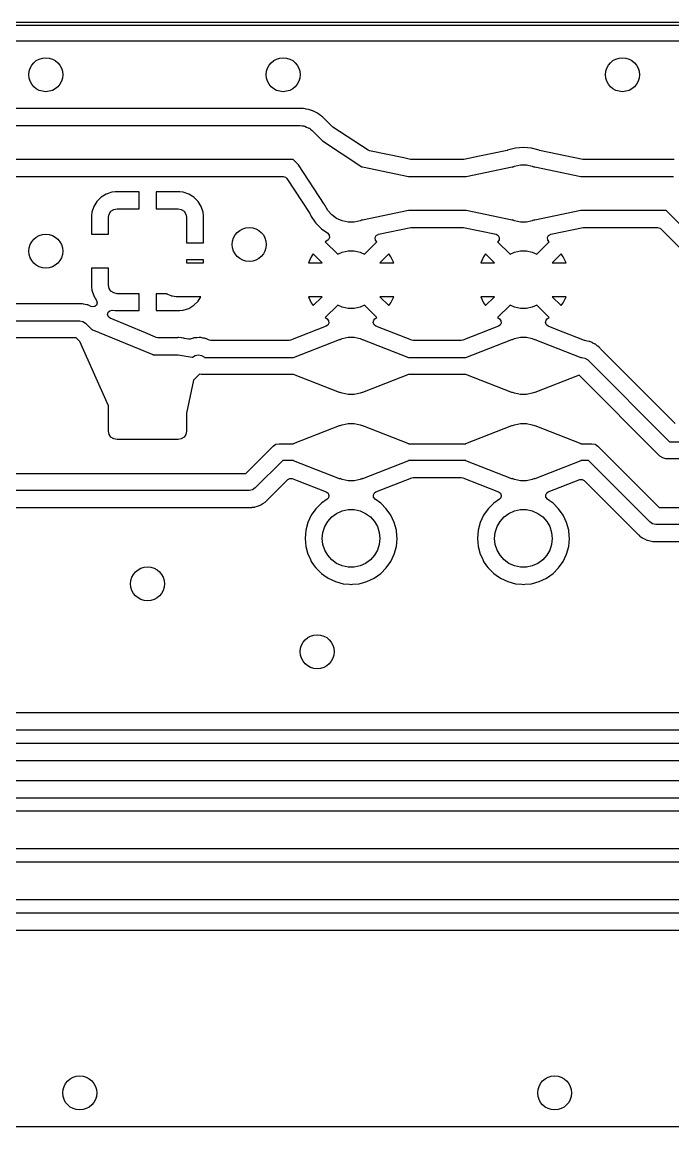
# Model space of a CAD drawing. Extents: x 0.1 to 11.5, y -4.3 to -1.1.
# Drawn here: x 6.665 to 7.421, y -2.382 to -1.1 of the extents above; entities that cross this region are included whole.
import ezdxf

# ---------------------------------------------------------------- set-up
doc = ezdxf.new("R2010")
doc.units = 0
doc.header["$MEASUREMENT"] = 0
doc.layers.add('BLACK', color=7, linetype='CONTINUOUS')

msp = doc.modelspace()

# ---------------------------------------------------------------- linework, layer by layer
at = {"layer": 'BLACK', "linetype": 'CONTINUOUS'}
for p, q in [((0.0787, -1.1004), (11.5354, -1.1004)), ((11.5335, -1.1043), (0.0807, -1.1043)), ((5.8349, -1.122), (7.5509, -1.122)), ((6.9855, -1.2008), (6.3619, -1.2008)), ((6.9858, -1.2007), (6.9855, -1.2008)), ((6.9864, -1.2007), (6.9858, -1.2007)), ((6.9872, -1.2006), (6.9864, -1.2007)), ((6.9894, -1.2007), (6.9872, -1.2006)), ((6.9896, -1.2008), (6.9894, -1.2007)), ((6.9898, -1.2008), (6.9896, -1.2008)), ((6.9922, -1.2008), (6.9898, -1.2008)), ((6.9935, -1.201), (6.9922, -1.2008)), ((6.9922, -1.2008), (6.9922, -1.2008)), ((6.9938, -1.2011), (6.9935, -1.201)), ((6.9952, -1.2012), (6.9938, -1.2011)), ((6.9975, -1.2018), (6.9952, -1.2012)), ((6.9952, -1.2012), (6.9952, -1.2012)), ((6.9977, -1.2019), (6.9975, -1.2018)), ((7, -1.2024), (6.9977, -1.2019)), ((7.0013, -1.2029), (7, -1.2024)), ((7, -1.2024), (7, -1.2024)), ((7.0016, -1.203), (7.0013, -1.2029)), ((7.0026, -1.2033), (7.0016, -1.203)), ((7.0029, -1.2034), (7.0026, -1.2033)), ((7.005, -1.2045), (7.0029, -1.2034)), ((7.0029, -1.2034), (7.0029, -1.2034)), ((7.0029, -1.2034), (7.0029, -1.2034)), ((7.0052, -1.2046), (7.005, -1.2045)), ((7.0074, -1.2055), (7.0052, -1.2046)), ((7.0085, -1.2063), (7.0074, -1.2055)), ((7.0074, -1.2055), (7.0074, -1.2055)), ((7.0074, -1.2055), (7.0074, -1.2055)), ((7.0074, -1.2055), (7.0074, -1.2055)), ((7.0088, -1.2065), (7.0085, -1.2063)), ((7.01, -1.2071), (7.0088, -1.2065)), ((7.0118, -1.2086), (7.01, -1.2071)), ((7.01, -1.2071), (7.01, -1.2071)), ((7.012, -1.2087), (7.0118, -1.2086)), ((7.0129, -1.2094), (7.012, -1.2087)), ((7.014, -1.2101), (7.0129, -1.2094)), ((7.0164, -1.2127), (7.014, -1.2101)), ((7.014, -1.2101), (7.014, -1.2101)), ((7.014, -1.2101), (7.014, -1.2101)), ((7.0253, -1.2216), (7.0164, -1.2127)), ((6.3614, -1.2205), (6.9882, -1.2205)), ((6.9882, -1.2205), (6.9903, -1.2208)), ((6.9903, -1.2208), (6.9924, -1.2209)), ((6.9924, -1.2209), (6.993, -1.2212)), ((6.993, -1.2212), (6.9937, -1.2213)), ((6.9937, -1.2213), (6.9957, -1.2221)), ((6.9957, -1.2221), (6.9976, -1.2229)), ((6.9976, -1.2229), (6.9982, -1.2233)), ((6.9982, -1.2233), (6.9988, -1.2236)), ((6.9988, -1.2236), (7.0004, -1.225)), ((7.0004, -1.225), (7.0021, -1.2262)), ((7.0021, -1.2262), (7.014, -1.2381)), ((7.0261, -1.2222), (7.0253, -1.2216)), ((7.067, -1.2491), (7.0261, -1.2222)), ((7.014, -1.2381), (7.0142, -1.2382)), ((7.0142, -1.2382), (7.0597, -1.2681)), ((7.0687, -1.2498), (7.067, -1.2491)), ((7.1084, -1.258), (7.0687, -1.2498)), ((7.2284, -1.2492), (7.1963, -1.2559)), ((7.2288, -1.2491), (7.2284, -1.2492)), ((7.238, -1.2467), (7.2288, -1.2491)), ((7.2288, -1.2491), (7.2288, -1.2491)), ((7.2472, -1.2458), (7.238, -1.2467)), ((7.238, -1.2467), (7.238, -1.2467)), ((7.2565, -1.2467), (7.2472, -1.2458)), ((7.2472, -1.2458), (7.2472, -1.2458)), ((7.2657, -1.2491), (7.2565, -1.2467)), ((7.2565, -1.2467), (7.2565, -1.2467)), ((7.2661, -1.2492), (7.2657, -1.2491)), ((7.2657, -1.2491), (7.2657, -1.2491)), ((7.3164, -1.2597), (7.2661, -1.2492)), ((6.98, -1.2598), (6.3696, -1.2598)), ((6.9862, -1.266), (6.98, -1.2598)), ((6.9862, -1.2661), (6.9862, -1.266)), ((7.0161, -1.3117), (6.9862, -1.2661)), ((7.0597, -1.2681), (7.0599, -1.2684)), ((7.0599, -1.2684), (7.0599, -1.2684)), ((7.0599, -1.2684), (7.0601, -1.2685)), ((7.0601, -1.2685), (7.0602, -1.2684)), ((7.0602, -1.2684), (7.0604, -1.2684)), ((7.0604, -1.2684), (7.1138, -1.2795)), ((7.1164, -1.2597), (7.1084, -1.258)), ((7.1167, -1.2597), (7.1164, -1.2597)), ((7.1177, -1.2598), (7.1167, -1.2597)), ((7.1768, -1.2598), (7.1177, -1.2598)), ((7.1778, -1.2597), (7.1768, -1.2598)), ((7.178, -1.2597), (7.1778, -1.2597)), ((7.1963, -1.2559), (7.178, -1.2597)), ((7.1807, -1.2795), (7.2341, -1.2684)), ((7.2341, -1.2684), (7.2344, -1.2684)), ((7.2344, -1.2685), (7.2369, -1.2674)), ((7.2344, -1.2684), (7.2344, -1.2685)), ((7.2369, -1.2674), (7.2437, -1.2659)), ((7.2437, -1.2659), (7.2507, -1.2659)), ((7.2507, -1.2659), (7.2576, -1.2674)), ((7.2576, -1.2674), (7.2601, -1.2685)), ((7.2601, -1.2685), (7.2602, -1.2684)), ((7.2602, -1.2684), (7.2604, -1.2684)), ((7.2604, -1.2684), (7.3138, -1.2795)), ((7.3167, -1.2597), (7.3164, -1.2597)), ((7.3177, -1.2598), (7.3167, -1.2597)), ((7.4186, -1.2598), (7.3177, -1.2598)), ((7.4189, -1.2598), (7.4186, -1.2598)), ((7.4195, -1.2597), (7.4189, -1.2598)), ((7.4203, -1.2596), (7.4195, -1.2597)), ((7.4224, -1.2598), (7.4203, -1.2596)), ((6.381, -1.2795), (6.9686, -1.2795)), ((6.9686, -1.2795), (6.9712, -1.2803)), ((6.9712, -1.2803), (6.9727, -1.2818)), ((7.1138, -1.2795), (7.1139, -1.2795)), ((7.1139, -1.2795), (7.1805, -1.2795)), ((7.1805, -1.2795), (7.1807, -1.2795)), ((7.3138, -1.2795), (7.3139, -1.2795)), ((7.3139, -1.2795), (7.4213, -1.2795)), ((6.9727, -1.2818), (6.9993, -1.3224)), ((6.7572, -1.3035), (6.7523, -1.3083)), ((6.763, -1.2998), (6.7572, -1.3035)), ((6.7696, -1.2977), (6.763, -1.2998)), ((6.763, -1.2998), (6.763, -1.2998)), ((6.7736, -1.2972), (6.7696, -1.2977)), ((6.8012, -1.2972), (6.7736, -1.2972)), ((6.7736, -1.2972), (6.7736, -1.2972)), ((6.8012, -1.3169), (6.8012, -1.2972)), ((6.8484, -1.2972), (6.8209, -1.2972)), ((6.8209, -1.2972), (6.8209, -1.3169)), ((6.8525, -1.2977), (6.8484, -1.2972)), ((6.859, -1.2998), (6.8525, -1.2977)), ((6.8525, -1.2977), (6.8525, -1.2977)), ((6.8649, -1.3035), (6.859, -1.2998)), ((6.859, -1.2998), (6.859, -1.2998)), ((6.8698, -1.3083), (6.8649, -1.3035)), ((6.7486, -1.3142), (6.7465, -1.3208)), ((6.7523, -1.3083), (6.7486, -1.3142)), ((6.7486, -1.3142), (6.7486, -1.3142)), ((6.7665, -1.323), (6.7686, -1.3198)), ((6.7686, -1.3198), (6.7718, -1.3177)), ((6.7718, -1.3177), (6.7756, -1.3169)), ((6.7756, -1.3169), (6.8012, -1.3169)), ((6.8209, -1.3169), (6.8465, -1.3169)), ((6.8465, -1.3169), (6.8502, -1.3177)), ((6.8502, -1.3177), (6.8534, -1.3198)), ((6.8534, -1.3198), (6.8556, -1.323)), ((6.8734, -1.3142), (6.8698, -1.3083)), ((6.8756, -1.3208), (6.8734, -1.3142)), ((6.8734, -1.3142), (6.8734, -1.3142)), ((7.0163, -1.3119), (7.0161, -1.3117)), ((7.0164, -1.3119), (7.0163, -1.3119)), ((7.0167, -1.3128), (7.0164, -1.3119)), ((7.0202, -1.3189), (7.0167, -1.3128)), ((7.0249, -1.3241), (7.0202, -1.3189)), ((7.1138, -1.319), (7.0604, -1.3301)), ((7.1139, -1.3189), (7.1138, -1.319)), ((7.1806, -1.3189), (7.1139, -1.3189)), ((7.1807, -1.319), (7.1806, -1.3189)), ((7.2341, -1.3301), (7.1807, -1.319)), ((7.3138, -1.319), (7.2604, -1.3301)), ((7.3139, -1.3189), (7.3138, -1.319)), ((7.4131, -1.3189), (7.3139, -1.3189)), ((7.5451, -1.4509), (7.4131, -1.3189)), ((6.7465, -1.3208), (6.7461, -1.3248)), ((6.7461, -1.3248), (6.7461, -1.3465)), ((6.7465, -1.3208), (6.7465, -1.3208)), ((6.7657, -1.3268), (6.7665, -1.323)), ((6.7657, -1.3465), (6.7657, -1.3268)), ((6.8556, -1.323), (6.8563, -1.3268)), ((6.8563, -1.3268), (6.8563, -1.3563)), ((6.876, -1.3248), (6.8756, -1.3208)), ((6.876, -1.3563), (6.876, -1.3248)), ((6.876, -1.3248), (6.876, -1.3248)), ((6.9993, -1.3224), (6.9997, -1.323)), ((6.9997, -1.323), (7.001, -1.3259)), ((7.001, -1.3259), (7.001, -1.3259)), ((7.001, -1.3259), (7.0053, -1.332)), ((7.0053, -1.332), (7.0064, -1.3335)), ((7.0305, -1.3282), (7.0249, -1.3241)), ((7.0369, -1.331), (7.0305, -1.3282)), ((7.0437, -1.3325), (7.0369, -1.331)), ((7.0507, -1.3325), (7.0437, -1.3325)), ((7.0576, -1.331), (7.0507, -1.3325)), ((7.06, -1.3299), (7.0576, -1.331)), ((7.0601, -1.33), (7.06, -1.3299)), ((7.0604, -1.3301), (7.0601, -1.33)), ((7.2343, -1.33), (7.2341, -1.3301)), ((7.2344, -1.3299), (7.2343, -1.33)), ((7.2369, -1.331), (7.2344, -1.3299)), ((7.2437, -1.3325), (7.2369, -1.331)), ((7.2507, -1.3325), (7.2437, -1.3325)), ((7.2576, -1.331), (7.2507, -1.3325)), ((7.26, -1.3299), (7.2576, -1.331)), ((7.2601, -1.33), (7.26, -1.3299)), ((7.2604, -1.3301), (7.2601, -1.33)), ((7.0064, -1.3335), (7.0129, -1.3401)), ((7.0129, -1.3401), (7.0203, -1.3452)), ((7.0203, -1.3452), (7.022, -1.3474)), ((7.079, -1.3465), (7.1167, -1.3387)), ((7.1167, -1.3387), (7.1177, -1.3386)), ((7.1177, -1.3386), (7.1768, -1.3386)), ((7.1768, -1.3386), (7.1778, -1.3387)), ((7.1778, -1.3387), (7.2155, -1.3465)), ((7.279, -1.3465), (7.3167, -1.3387)), ((7.3167, -1.3387), (7.3177, -1.3386)), ((7.3177, -1.3386), (7.4029, -1.3386)), ((7.4029, -1.3386), (7.4056, -1.3394)), ((7.4056, -1.3394), (7.4064, -1.34)), ((7.4064, -1.34), (7.5308, -1.4645)), ((6.7461, -1.3465), (6.7657, -1.3465)), ((6.8563, -1.3563), (6.876, -1.3563)), ((7.0203, -1.3532), (7.0173, -1.3553)), ((7.0173, -1.3553), (7.0173, -1.3553)), ((7.0173, -1.3553), (7.0317, -1.3697)), ((7.021, -1.3526), (7.0203, -1.3532)), ((7.0223, -1.3501), (7.021, -1.3526)), ((7.022, -1.3474), (7.0223, -1.3501)), ((7.0628, -1.3697), (7.0772, -1.3553)), ((7.0752, -1.3504), (7.0764, -1.348)), ((7.0755, -1.3532), (7.0752, -1.3504)), ((7.0772, -1.3553), (7.0755, -1.3532)), ((7.0764, -1.348), (7.0788, -1.3466)), ((7.0772, -1.3553), (7.0772, -1.3553)), ((7.0772, -1.3553), (7.0772, -1.3553)), ((7.0788, -1.3466), (7.079, -1.3465)), ((7.2155, -1.3465), (7.2179, -1.3478)), ((7.2175, -1.3552), (7.2173, -1.3553)), ((7.2173, -1.3553), (7.2173, -1.3553)), ((7.2173, -1.3553), (7.2317, -1.3697)), ((7.2191, -1.353), (7.2175, -1.3552)), ((7.2179, -1.3478), (7.2193, -1.3502)), ((7.2193, -1.3502), (7.2191, -1.353)), ((7.2628, -1.3697), (7.2772, -1.3553)), ((7.2752, -1.3504), (7.2764, -1.348)), ((7.2755, -1.3532), (7.2752, -1.3504)), ((7.2772, -1.3553), (7.2755, -1.3532)), ((7.2764, -1.348), (7.2788, -1.3466)), ((7.2772, -1.3553), (7.2772, -1.3553)), ((7.2772, -1.3553), (7.2772, -1.3553)), ((7.2788, -1.3466), (7.279, -1.3465)), ((7.0033, -1.3692), (7.001, -1.3725)), ((7.0136, -1.3795), (7.0033, -1.3692)), ((7.0317, -1.3697), (7.0369, -1.3674)), ((7.0369, -1.3674), (7.0437, -1.3659)), ((7.0437, -1.3659), (7.0507, -1.3659)), ((7.0507, -1.3659), (7.0576, -1.3674)), ((7.0576, -1.3674), (7.0628, -1.3697)), ((7.0911, -1.3692), (7.0808, -1.3795)), ((7.0934, -1.3725), (7.0911, -1.3692)), ((7.0911, -1.3692), (7.0911, -1.3692)), ((7.2033, -1.3692), (7.201, -1.3725)), ((7.2136, -1.3795), (7.2033, -1.3692)), ((7.2317, -1.3697), (7.2369, -1.3674)), ((7.2369, -1.3674), (7.2437, -1.3659)), ((7.2437, -1.3659), (7.2507, -1.3659)), ((7.2507, -1.3659), (7.2576, -1.3674)), ((7.2576, -1.3674), (7.2628, -1.3697)), ((7.2911, -1.3692), (7.2808, -1.3795)), ((7.2934, -1.3725), (7.2911, -1.3692)), ((7.2911, -1.3692), (7.2911, -1.3692)), ((6.876, -1.376), (6.8563, -1.376)), ((6.8563, -1.376), (6.8563, -1.3795)), ((6.8563, -1.3795), (6.876, -1.3795)), ((6.876, -1.3795), (6.876, -1.376)), ((7.001, -1.3725), (6.9978, -1.3795)), ((6.9978, -1.3795), (7.0136, -1.3795)), ((7.0808, -1.3795), (7.0967, -1.3795)), ((7.0967, -1.3795), (7.0934, -1.3725)), ((7.0934, -1.3725), (7.0934, -1.3725)), ((7.201, -1.3725), (7.1978, -1.3795)), ((7.1978, -1.3795), (7.2136, -1.3795)), ((7.2808, -1.3795), (7.2967, -1.3795)), ((7.2967, -1.3795), (7.2934, -1.3725)), ((7.2934, -1.3725), (7.2934, -1.3725)), ((6.7657, -1.3858), (6.7461, -1.3858)), ((6.7461, -1.3858), (6.7461, -1.4075)), ((6.7657, -1.4055), (6.7657, -1.3858)), ((6.7461, -1.4075), (6.7465, -1.4115)), ((6.7665, -1.4093), (6.7657, -1.4055)), ((6.7686, -1.4125), (6.7665, -1.4093)), ((6.7465, -1.4115), (6.7486, -1.4181)), ((6.7486, -1.4181), (6.7486, -1.4181)), ((6.7486, -1.4181), (6.7519, -1.4234)), ((6.7718, -1.4146), (6.7686, -1.4125)), ((6.7756, -1.4154), (6.7718, -1.4146)), ((6.8012, -1.4154), (6.7756, -1.4154)), ((6.8012, -1.435), (6.8012, -1.4154)), ((6.8209, -1.4154), (6.8209, -1.435)), ((6.833, -1.4154), (6.8209, -1.4154)), ((6.8335, -1.4158), (6.833, -1.4154)), ((6.8341, -1.4161), (6.8335, -1.4158)), ((6.8347, -1.4165), (6.8341, -1.4161)), ((6.8366, -1.4172), (6.8347, -1.4165)), ((6.8385, -1.4181), (6.8366, -1.4172)), ((6.8392, -1.4182), (6.8385, -1.4181)), ((6.8399, -1.4184), (6.8392, -1.4182)), ((6.842, -1.4186), (6.8399, -1.4184)), ((6.8441, -1.4189), (6.842, -1.4186)), ((6.8729, -1.4189), (6.8441, -1.4189)), ((6.8698, -1.424), (6.8729, -1.4189)), ((6.9978, -1.4189), (7.001, -1.4259)), ((7.0136, -1.4189), (6.9978, -1.4189)), ((7.0033, -1.4292), (7.0136, -1.4189)), ((7.0808, -1.4189), (7.0911, -1.4292)), ((7.0967, -1.4189), (7.0808, -1.4189)), ((7.0934, -1.4259), (7.0967, -1.4189)), ((7.1978, -1.4189), (7.201, -1.4259)), ((7.2136, -1.4189), (7.1978, -1.4189)), ((7.2033, -1.4292), (7.2136, -1.4189)), ((7.2808, -1.4189), (7.2911, -1.4292)), ((7.2967, -1.4189), (7.2808, -1.4189)), ((7.2934, -1.4259), (7.2967, -1.4189)), ((6.7319, -1.4271), (6.6206, -1.4271)), ((6.7349, -1.4271), (6.7319, -1.4271)), ((6.7352, -1.4271), (6.7349, -1.4271)), ((6.7355, -1.4271), (6.7352, -1.4271)), ((6.7352, -1.4271), (6.7352, -1.4271)), ((6.7357, -1.4271), (6.7355, -1.4271)), ((6.7355, -1.4271), (6.7355, -1.4271)), ((6.7368, -1.4274), (6.7357, -1.4271)), ((6.7387, -1.4278), (6.7368, -1.4274)), ((6.7405, -1.4282), (6.7387, -1.4278)), ((6.7416, -1.4285), (6.7405, -1.4282)), ((6.7419, -1.4285), (6.7416, -1.4285)), ((6.7422, -1.4286), (6.7419, -1.4285)), ((6.7419, -1.4285), (6.7419, -1.4285)), ((6.7425, -1.4287), (6.7422, -1.4286)), ((6.7422, -1.4286), (6.7422, -1.4286)), ((6.7452, -1.4301), (6.7425, -1.4287)), ((6.7457, -1.4303), (6.7452, -1.4301)), ((6.747, -1.4307), (6.7457, -1.4303)), ((6.7497, -1.4304), (6.747, -1.4307)), ((6.7518, -1.4286), (6.7497, -1.4304)), ((6.7526, -1.426), (6.7518, -1.4286)), ((6.7519, -1.4234), (6.7526, -1.426)), ((6.7654, -1.437), (6.7674, -1.4352)), ((6.7674, -1.4352), (6.7701, -1.4347)), ((6.7701, -1.4347), (6.7736, -1.435)), ((6.7736, -1.435), (6.8012, -1.435)), ((6.8012, -1.435), (6.8012, -1.435)), ((6.8209, -1.435), (6.8484, -1.435)), ((6.8484, -1.435), (6.8525, -1.4346)), ((6.8484, -1.435), (6.8484, -1.435)), ((6.8525, -1.4346), (6.859, -1.4325)), ((6.859, -1.4325), (6.8649, -1.4288)), ((6.859, -1.4325), (6.859, -1.4325)), ((6.8649, -1.4288), (6.8698, -1.424)), ((7.001, -1.4259), (7.001, -1.4259)), ((7.001, -1.4259), (7.0033, -1.4292)), ((7.0033, -1.4292), (7.0033, -1.4292)), ((7.0317, -1.4287), (7.0173, -1.4431)), ((7.0369, -1.431), (7.0317, -1.4287)), ((7.0437, -1.4325), (7.0369, -1.431)), ((7.0507, -1.4325), (7.0437, -1.4325)), ((7.0576, -1.431), (7.0507, -1.4325)), ((7.0628, -1.4287), (7.0576, -1.431)), ((7.0772, -1.4431), (7.0628, -1.4287)), ((7.0911, -1.4292), (7.0934, -1.4259)), ((7.0911, -1.4292), (7.0911, -1.4292)), ((7.0934, -1.4259), (7.0934, -1.4259)), ((7.201, -1.4259), (7.201, -1.4259)), ((7.201, -1.4259), (7.2033, -1.4292)), ((7.2033, -1.4292), (7.2033, -1.4292)), ((7.2317, -1.4287), (7.2173, -1.4431)), ((7.2369, -1.431), (7.2317, -1.4287)), ((7.2437, -1.4325), (7.2369, -1.431)), ((7.2507, -1.4325), (7.2437, -1.4325)), ((7.2576, -1.431), (7.2507, -1.4325)), ((7.2628, -1.4287), (7.2576, -1.431)), ((7.2772, -1.4431), (7.2628, -1.4287)), ((7.2911, -1.4292), (7.2934, -1.4259)), ((7.2911, -1.4292), (7.2911, -1.4292)), ((7.2934, -1.4259), (7.2934, -1.4259)), ((6.4764, -1.4469), (6.7323, -1.4469)), ((6.7323, -1.4469), (6.7361, -1.4476)), ((6.7361, -1.4476), (6.7392, -1.4497)), ((6.7647, -1.4397), (6.7654, -1.437)), ((6.7656, -1.4423), (6.7647, -1.4397)), ((6.7677, -1.444), (6.7656, -1.4423)), ((6.8085, -1.4609), (6.7677, -1.444)), ((7.0173, -1.4431), (7.0194, -1.4446)), ((7.0194, -1.4446), (7.0212, -1.4468)), ((7.0212, -1.4468), (7.0214, -1.4495)), ((7.073, -1.4489), (7.0736, -1.4462)), ((7.0736, -1.4462), (7.075, -1.4446)), ((7.075, -1.4446), (7.0772, -1.4431)), ((7.2173, -1.4431), (7.2194, -1.4446)), ((7.2194, -1.4446), (7.2212, -1.4468)), ((7.2212, -1.4468), (7.2214, -1.4495)), ((7.273, -1.4489), (7.2736, -1.4462)), ((7.2736, -1.4462), (7.275, -1.4446)), ((7.275, -1.4446), (7.2772, -1.4431)), ((6.7392, -1.4497), (6.7463, -1.4568)), ((6.7463, -1.4568), (6.7463, -1.4567)), ((6.7463, -1.4567), (6.7465, -1.4568)), ((6.7465, -1.4568), (6.8172, -1.4861)), ((7.0184, -1.4532), (6.9769, -1.4693)), ((7.0202, -1.452), (7.0184, -1.4532)), ((7.0214, -1.4495), (7.0202, -1.452)), ((7.0739, -1.4515), (7.073, -1.4489)), ((7.0761, -1.4532), (7.0739, -1.4515)), ((7.1176, -1.4693), (7.0761, -1.4532)), ((7.2184, -1.4532), (7.1769, -1.4693)), ((7.2202, -1.452), (7.2184, -1.4532)), ((7.2214, -1.4495), (7.2202, -1.452)), ((7.2739, -1.4515), (7.273, -1.4489)), ((7.2761, -1.4532), (7.2739, -1.4515)), ((7.2843, -1.4564), (7.2761, -1.4532)), ((7.3183, -1.4696), (7.2843, -1.4564)), ((6.7282, -1.4665), (6.4805, -1.4665)), ((6.7324, -1.4707), (6.7282, -1.4665)), ((6.7324, -1.4709), (6.7324, -1.4707)), ((6.7656, -1.5455), (6.7324, -1.4709)), ((6.8203, -1.4659), (6.8085, -1.4609)), ((6.821, -1.4661), (6.8203, -1.4659)), ((6.8229, -1.4665), (6.821, -1.4661)), ((6.8455, -1.4665), (6.8229, -1.4665)), ((6.8458, -1.4665), (6.8455, -1.4665)), ((6.8463, -1.4664), (6.8458, -1.4665)), ((6.8467, -1.4664), (6.8463, -1.4664)), ((6.8469, -1.4664), (6.8467, -1.4664)), ((6.8467, -1.4664), (6.8467, -1.4664)), ((6.8502, -1.4667), (6.8469, -1.4664)), ((6.8469, -1.4664), (6.8469, -1.4664)), ((6.8504, -1.4667), (6.8502, -1.4667)), ((6.8506, -1.4667), (6.8504, -1.4667)), ((6.8525, -1.4669), (6.8506, -1.4667)), ((6.8531, -1.4671), (6.8525, -1.4669)), ((6.8538, -1.4673), (6.8531, -1.4671)), ((6.8584, -1.4681), (6.8538, -1.4673)), ((6.8605, -1.468), (6.8584, -1.4681)), ((6.8615, -1.4678), (6.8605, -1.468)), ((6.8617, -1.4677), (6.8615, -1.4678)), ((6.8641, -1.4669), (6.8617, -1.4677)), ((6.8645, -1.4669), (6.8641, -1.4669)), ((6.8641, -1.4669), (6.8641, -1.4669)), ((6.8653, -1.4667), (6.8645, -1.4669)), ((6.8658, -1.4666), (6.8653, -1.4667)), ((6.8683, -1.4666), (6.8658, -1.4666)), ((6.8658, -1.4666), (6.8658, -1.4666)), ((6.8684, -1.4665), (6.8683, -1.4666)), ((6.8709, -1.4663), (6.8684, -1.4665)), ((6.8714, -1.4664), (6.8709, -1.4663)), ((6.8709, -1.4663), (6.8709, -1.4663)), ((6.8722, -1.4664), (6.8714, -1.4664)), ((6.8727, -1.4664), (6.8722, -1.4664)), ((6.8751, -1.4669), (6.8727, -1.4664)), ((6.8753, -1.467), (6.8751, -1.4669)), ((6.8768, -1.4672), (6.8753, -1.467)), ((6.8778, -1.4673), (6.8768, -1.4672)), ((6.8782, -1.4675), (6.8778, -1.4673)), ((6.8778, -1.4673), (6.8778, -1.4673)), ((6.8778, -1.4673), (6.8778, -1.4673)), ((6.879, -1.4677), (6.8782, -1.4675)), ((6.8794, -1.4678), (6.879, -1.4677)), ((6.8811, -1.4686), (6.8794, -1.4678)), ((6.8794, -1.4678), (6.8794, -1.4678)), ((6.8794, -1.4678), (6.8794, -1.4678)), ((6.8817, -1.4689), (6.8811, -1.4686)), ((6.8819, -1.4689), (6.8817, -1.4689)), ((6.8819, -1.469), (6.8819, -1.4689)), ((6.8828, -1.4693), (6.8819, -1.469)), ((6.8846, -1.4697), (6.8828, -1.4693)), ((6.9752, -1.4697), (6.8846, -1.4697)), ((6.9769, -1.4693), (6.9752, -1.4697)), ((6.9806, -1.4893), (7.034, -1.4685)), ((7.034, -1.4685), (7.0344, -1.4685)), ((7.0344, -1.4685), (7.0369, -1.4674)), ((7.0344, -1.4685), (7.0344, -1.4685)), ((7.0369, -1.4674), (7.0437, -1.4659)), ((7.0437, -1.4659), (7.0507, -1.4659)), ((7.0507, -1.4659), (7.0576, -1.4674)), ((7.0576, -1.4674), (7.0601, -1.4685)), ((7.0601, -1.4685), (7.0601, -1.4685)), ((7.0601, -1.4685), (7.0605, -1.4685)), ((7.0605, -1.4685), (7.1139, -1.4893)), ((7.1193, -1.4697), (7.1176, -1.4693)), ((7.1752, -1.4697), (7.1193, -1.4697)), ((7.1769, -1.4693), (7.1752, -1.4697)), ((7.1806, -1.4893), (7.234, -1.4685)), ((7.234, -1.4685), (7.2344, -1.4685)), ((7.2344, -1.4685), (7.2369, -1.4674)), ((7.2344, -1.4685), (7.2344, -1.4685)), ((7.2369, -1.4674), (7.2437, -1.4659)), ((7.2437, -1.4659), (7.2507, -1.4659)), ((7.2507, -1.4659), (7.2576, -1.4674)), ((7.2576, -1.4674), (7.2601, -1.4685)), ((7.2601, -1.4685), (7.2601, -1.4685)), ((7.2601, -1.4685), (7.2605, -1.4685)), ((7.2605, -1.4685), (7.3139, -1.4893)), ((7.3187, -1.4697), (7.3183, -1.4696)), ((7.3213, -1.4704), (7.3187, -1.4697)), ((7.3243, -1.471), (7.3213, -1.4704)), ((7.3245, -1.4711), (7.3243, -1.471)), ((7.3248, -1.4712), (7.3245, -1.4711)), ((7.3245, -1.4711), (7.3245, -1.4711)), ((7.3251, -1.4713), (7.3248, -1.4712)), ((7.3248, -1.4712), (7.3248, -1.4712)), ((7.3262, -1.4718), (7.3251, -1.4713)), ((7.3251, -1.4713), (7.3251, -1.4713)), ((7.3251, -1.4713), (7.3251, -1.4713)), ((7.3278, -1.4726), (7.3262, -1.4718)), ((7.328, -1.4727), (7.3278, -1.4726)), ((7.3305, -1.4739), (7.328, -1.4727)), ((6.8172, -1.4861), (6.8173, -1.4862)), ((6.8173, -1.4862), (6.8465, -1.4862)), ((6.8465, -1.4862), (6.8467, -1.4863)), ((6.8467, -1.4863), (6.8467, -1.4863)), ((6.8467, -1.4863), (6.863, -1.4892)), ((6.8663, -1.487), (6.8701, -1.4862)), ((6.8701, -1.4862), (6.8738, -1.487)), ((7.3308, -1.474), (7.3305, -1.4739)), ((7.3305, -1.4739), (7.3305, -1.4739)), ((7.3305, -1.4739), (7.3305, -1.4739)), ((7.331, -1.4742), (7.3308, -1.474)), ((7.3308, -1.474), (7.3308, -1.474)), ((7.3313, -1.4744), (7.331, -1.4742)), ((7.331, -1.4742), (7.331, -1.4742)), ((7.3333, -1.4761), (7.3313, -1.4744)), ((7.3313, -1.4744), (7.3313, -1.4744)), ((7.3313, -1.4744), (7.3313, -1.4744)), ((7.3336, -1.4763), (7.3333, -1.4761)), ((7.3346, -1.4771), (7.3336, -1.4763)), ((7.3347, -1.4772), (7.3346, -1.4771)), ((7.3348, -1.4773), (7.3347, -1.4772)), ((7.335, -1.4775), (7.3348, -1.4773)), ((7.3365, -1.4788), (7.335, -1.4775)), ((7.3368, -1.4792), (7.3365, -1.4788)), ((7.3365, -1.4788), (7.3365, -1.4788)), ((7.3371, -1.4796), (7.3368, -1.4792)), ((7.3376, -1.4801), (7.3371, -1.4796)), ((7.4235, -1.566), (7.3376, -1.4801)), ((6.863, -1.4892), (6.8631, -1.4891)), ((6.8631, -1.4891), (6.8663, -1.487)), ((6.8631, -1.4891), (6.8631, -1.4891)), ((6.8738, -1.487), (6.877, -1.4891)), ((6.877, -1.4891), (6.8773, -1.4894)), ((6.8773, -1.4894), (6.9804, -1.4894)), ((6.9804, -1.4894), (6.9806, -1.4893)), ((6.9804, -1.4894), (6.9804, -1.4894)), ((7.1139, -1.4893), (7.114, -1.4894)), ((7.114, -1.4894), (7.1804, -1.4894)), ((7.1804, -1.4894), (7.1806, -1.4893)), ((7.1804, -1.4894), (7.1804, -1.4894)), ((7.3139, -1.4893), (7.314, -1.4894)), ((7.314, -1.4894), (7.3149, -1.4894)), ((7.3149, -1.4894), (7.3187, -1.4901)), ((7.3187, -1.4901), (7.3219, -1.4923)), ((7.3219, -1.4923), (7.4167, -1.5871)), ((6.8714, -1.5087), (6.8643, -1.5158)), ((6.8732, -1.5091), (6.8714, -1.5087)), ((6.9805, -1.5091), (6.8732, -1.5091)), ((6.9806, -1.5092), (6.9805, -1.5091)), ((7.034, -1.53), (6.9806, -1.5092)), ((7.1139, -1.5092), (7.0605, -1.53)), ((7.114, -1.5091), (7.1139, -1.5092)), ((7.1805, -1.5091), (7.114, -1.5091)), ((7.114, -1.5091), (7.114, -1.5091)), ((7.1806, -1.5092), (7.1805, -1.5091)), ((7.234, -1.53), (7.1806, -1.5092)), ((7.3118, -1.51), (7.2605, -1.53)), ((7.4057, -1.6039), (7.3118, -1.51)), ((6.8643, -1.5158), (6.8564, -1.5541)), ((7.0344, -1.53), (7.034, -1.53)), ((7.0369, -1.531), (7.0344, -1.5299)), ((7.0344, -1.5299), (7.0344, -1.53)), ((7.0437, -1.5325), (7.0369, -1.531)), ((7.0507, -1.5325), (7.0437, -1.5325)), ((7.0576, -1.531), (7.0507, -1.5325)), ((7.0601, -1.5299), (7.0576, -1.531)), ((7.0601, -1.53), (7.0601, -1.5299)), ((7.0605, -1.53), (7.0601, -1.53)), ((7.2344, -1.53), (7.234, -1.53)), ((7.2369, -1.531), (7.2344, -1.5299)), ((7.2344, -1.5299), (7.2344, -1.53)), ((7.2437, -1.5325), (7.2369, -1.531)), ((7.2507, -1.5325), (7.2437, -1.5325)), ((7.2576, -1.531), (7.2507, -1.5325)), ((7.2601, -1.5299), (7.2576, -1.531)), ((7.2601, -1.53), (7.2601, -1.5299)), ((7.2605, -1.53), (7.2601, -1.53)), ((6.7657, -1.5457), (6.7656, -1.5455)), ((6.7657, -1.5748), (6.7657, -1.5457)), ((6.8564, -1.5541), (6.8563, -1.5542)), ((6.8563, -1.5542), (6.8563, -1.5748)), ((6.7665, -1.5786), (6.7657, -1.5748)), ((6.8563, -1.5748), (6.8556, -1.5786)), ((6.9806, -1.5893), (7.034, -1.5685)), ((7.034, -1.5685), (7.0344, -1.5685)), ((7.0344, -1.5685), (7.0369, -1.5674)), ((7.0344, -1.5685), (7.0344, -1.5685)), ((7.0369, -1.5674), (7.0437, -1.5659)), ((7.0437, -1.5659), (7.0507, -1.5659)), ((7.0507, -1.5659), (7.0576, -1.5674)), ((7.0576, -1.5674), (7.0601, -1.5685)), ((7.0601, -1.5685), (7.0601, -1.5685)), ((7.0601, -1.5685), (7.0605, -1.5685)), ((7.0605, -1.5685), (7.1139, -1.5893)), ((7.1806, -1.5893), (7.234, -1.5685)), ((7.234, -1.5685), (7.2344, -1.5685)), ((7.2344, -1.5685), (7.2369, -1.5674)), ((7.2344, -1.5685), (7.2344, -1.5685)), ((7.2369, -1.5674), (7.2437, -1.5659)), ((7.2437, -1.5659), (7.2507, -1.5659)), ((7.2507, -1.5659), (7.2576, -1.5674)), ((7.2576, -1.5674), (7.2601, -1.5685)), ((7.2601, -1.5685), (7.2601, -1.5685)), ((7.2601, -1.5685), (7.2605, -1.5685)), ((7.2605, -1.5685), (7.3139, -1.5893)), ((6.7686, -1.5818), (6.7665, -1.5786)), ((6.7718, -1.5839), (6.7686, -1.5818)), ((6.7756, -1.5846), (6.7718, -1.5839)), ((6.8465, -1.5846), (6.7756, -1.5846)), ((6.8502, -1.5839), (6.8465, -1.5846)), ((6.8534, -1.5818), (6.8502, -1.5839)), ((6.8556, -1.5786), (6.8534, -1.5818)), ((7.4167, -1.5871), (7.5715, -1.5871)), ((6.9251, -1.624), (6.9568, -1.5923)), ((6.9568, -1.5923), (6.96, -1.5901)), ((6.96, -1.5901), (6.9638, -1.5894)), ((6.9638, -1.5894), (6.9804, -1.5894)), ((6.9804, -1.5894), (6.9806, -1.5893)), ((6.9804, -1.5894), (6.9804, -1.5894)), ((7.1139, -1.5893), (7.114, -1.5894)), ((7.114, -1.5894), (7.1804, -1.5894)), ((7.1804, -1.5894), (7.1806, -1.5893)), ((7.1804, -1.5894), (7.1804, -1.5894)), ((7.3139, -1.5893), (7.314, -1.5894)), ((7.314, -1.5894), (7.3268, -1.5894)), ((7.3268, -1.5894), (7.3305, -1.5901)), ((7.3305, -1.5901), (7.3337, -1.5923)), ((7.3337, -1.5923), (7.4049, -1.6634)), ((6.9679, -1.6091), (6.9361, -1.6408)), ((6.9805, -1.6091), (6.9679, -1.6091)), ((6.9806, -1.6092), (6.9805, -1.6091)), ((7.034, -1.63), (6.9806, -1.6092)), ((7.1139, -1.6092), (7.0605, -1.63)), ((7.114, -1.6091), (7.1139, -1.6092)), ((7.1805, -1.6091), (7.114, -1.6091)), ((7.114, -1.6091), (7.114, -1.6091)), ((7.1806, -1.6092), (7.1805, -1.6091)), ((7.234, -1.63), (7.1806, -1.6092)), ((7.3139, -1.6092), (7.2605, -1.63)), ((7.314, -1.6091), (7.3139, -1.6092)), ((7.3227, -1.6091), (7.314, -1.6091)), ((7.314, -1.6091), (7.314, -1.6091)), ((7.3938, -1.6802), (7.3227, -1.6091)), ((7.4089, -1.606), (7.4057, -1.6039)), ((7.4126, -1.6068), (7.4089, -1.606)), ((7.5715, -1.6068), (7.4126, -1.6068)), ((6.6576, -1.624), (6.9251, -1.624)), ((6.9631, -1.6417), (6.9738, -1.631)), ((6.9738, -1.631), (6.9762, -1.6297)), ((6.9762, -1.6297), (6.9789, -1.6299)), ((6.9789, -1.6299), (6.979, -1.6299)), ((6.979, -1.6299), (6.9847, -1.6321)), ((6.9847, -1.6321), (7.0184, -1.6452)), ((7.0344, -1.63), (7.034, -1.63)), ((7.0369, -1.631), (7.0344, -1.6299)), ((7.0344, -1.6299), (7.0344, -1.63)), ((7.0437, -1.6325), (7.0369, -1.631)), ((7.0507, -1.6325), (7.0437, -1.6325)), ((7.0576, -1.631), (7.0507, -1.6325)), ((7.0601, -1.6299), (7.0576, -1.631)), ((7.0601, -1.63), (7.0601, -1.6299)), ((7.0605, -1.63), (7.0601, -1.63)), ((7.0761, -1.6452), (7.1176, -1.6291)), ((7.1176, -1.6291), (7.1193, -1.6288)), ((7.1193, -1.6288), (7.1752, -1.6288)), ((7.1752, -1.6288), (7.1769, -1.6291)), ((7.1769, -1.6291), (7.1967, -1.6368)), ((7.1967, -1.6368), (7.2184, -1.6452)), ((7.2344, -1.63), (7.234, -1.63)), ((7.2369, -1.631), (7.2344, -1.6299)), ((7.2344, -1.6299), (7.2344, -1.63)), ((7.2437, -1.6325), (7.2369, -1.631)), ((7.2507, -1.6325), (7.2437, -1.6325)), ((7.2576, -1.631), (7.2507, -1.6325)), ((7.2601, -1.6299), (7.2576, -1.631)), ((7.2601, -1.63), (7.2601, -1.6299)), ((7.2605, -1.63), (7.2601, -1.63)), ((7.2761, -1.6452), (7.3127, -1.631)), ((7.3127, -1.631), (7.3154, -1.6308)), ((7.3154, -1.6308), (7.3178, -1.6321)), ((7.3178, -1.6321), (7.3179, -1.6321)), ((7.3179, -1.6321), (7.3781, -1.6923)), ((6.9291, -1.6437), (6.6535, -1.6437)), ((6.9329, -1.643), (6.9291, -1.6437)), ((6.9361, -1.6408), (6.9329, -1.643)), ((6.9503, -1.6544), (6.9631, -1.6417)), ((7.0184, -1.6452), (7.0184, -1.6452)), ((7.0184, -1.6452), (7.0206, -1.6469)), ((7.0209, -1.6522), (7.0194, -1.6538)), ((7.0206, -1.6469), (7.0215, -1.6495)), ((7.0215, -1.6495), (7.0209, -1.6522)), ((7.0731, -1.6489), (7.0743, -1.6464)), ((7.0734, -1.6516), (7.0731, -1.6489)), ((7.0751, -1.6538), (7.0734, -1.6516)), ((7.0743, -1.6464), (7.0761, -1.6452)), ((7.2184, -1.6452), (7.2184, -1.6452)), ((7.2184, -1.6452), (7.2206, -1.6469)), ((7.2209, -1.6522), (7.2194, -1.6538)), ((7.2206, -1.6469), (7.2215, -1.6495)), ((7.2215, -1.6495), (7.2209, -1.6522)), ((7.2731, -1.6489), (7.2743, -1.6464)), ((7.2733, -1.6516), (7.2731, -1.6489)), ((7.2751, -1.6538), (7.2733, -1.6516)), ((7.2743, -1.6464), (7.2761, -1.6452)), ((6.654, -1.6634), (6.9266, -1.6634)), ((6.9266, -1.6634), (6.9273, -1.6635)), ((6.9273, -1.6635), (6.9283, -1.6636)), ((6.9283, -1.6636), (6.9303, -1.6634)), ((6.9303, -1.6634), (6.9305, -1.6634)), ((6.9305, -1.6634), (6.9309, -1.6634)), ((6.9309, -1.6634), (6.9309, -1.6634)), ((6.9309, -1.6634), (6.9313, -1.6634)), ((6.9313, -1.6634), (6.9321, -1.6633)), ((6.9321, -1.6633), (6.9326, -1.6632)), ((6.9326, -1.6632), (6.9351, -1.663)), ((6.9351, -1.663), (6.9354, -1.6629)), ((6.9351, -1.663), (6.9351, -1.663)), ((6.9354, -1.6629), (6.9354, -1.6629)), ((6.9354, -1.6629), (6.9357, -1.6629)), ((6.9357, -1.6629), (6.936, -1.6628)), ((6.9357, -1.6629), (6.9357, -1.6629)), ((6.936, -1.6628), (6.9388, -1.6618)), ((6.936, -1.6628), (6.936, -1.6628)), ((6.9388, -1.6618), (6.9417, -1.6608)), ((6.9417, -1.6608), (6.942, -1.6607)), ((6.9417, -1.6608), (6.9417, -1.6608)), ((6.942, -1.6607), (6.9422, -1.6606)), ((6.942, -1.6607), (6.942, -1.6607)), ((6.9422, -1.6606), (6.9425, -1.6604)), ((6.9422, -1.6606), (6.9422, -1.6606)), ((6.9425, -1.6604), (6.945, -1.6588)), ((6.9425, -1.6604), (6.9425, -1.6604)), ((6.945, -1.6588), (6.9476, -1.6572)), ((6.9476, -1.6572), (6.9478, -1.657)), ((6.9476, -1.6572), (6.9476, -1.6572)), ((6.9478, -1.657), (6.948, -1.6568)), ((6.9478, -1.657), (6.9478, -1.657)), ((6.948, -1.6568), (6.9483, -1.6566)), ((6.948, -1.6568), (6.948, -1.6568)), ((6.9483, -1.6566), (6.9503, -1.6544)), ((7.0064, -1.6649), (7.001, -1.6725)), ((7.0129, -1.6583), (7.0064, -1.6649)), ((7.0194, -1.6538), (7.0129, -1.6583)), ((7.0369, -1.6674), (7.0437, -1.6659)), ((7.0437, -1.6659), (7.0507, -1.6659)), ((7.0507, -1.6659), (7.0576, -1.6674)), ((7.0816, -1.6583), (7.0751, -1.6538)), ((7.0881, -1.6649), (7.0816, -1.6583)), ((7.0816, -1.6583), (7.0816, -1.6583)), ((7.0934, -1.6724), (7.0881, -1.6649)), ((7.2064, -1.6649), (7.201, -1.6725)), ((7.2129, -1.6583), (7.2064, -1.6649)), ((7.2194, -1.6538), (7.2129, -1.6583)), ((7.2369, -1.6674), (7.2437, -1.6659)), ((7.2437, -1.6659), (7.2507, -1.6659)), ((7.2507, -1.6659), (7.2576, -1.6674)), ((7.2773, -1.6553), (7.2751, -1.6538)), ((7.2816, -1.6583), (7.2773, -1.6553)), ((7.2881, -1.6649), (7.2816, -1.6583)), ((7.2816, -1.6583), (7.2816, -1.6583)), ((7.2934, -1.6724), (7.2881, -1.6649)), ((7.4049, -1.6634), (7.5906, -1.6634)), ((7.001, -1.6725), (6.9971, -1.681)), ((7.001, -1.6725), (7.001, -1.6725)), ((7.0202, -1.6795), (7.0249, -1.6743)), ((7.0249, -1.6743), (7.0305, -1.6702)), ((7.0305, -1.6702), (7.0369, -1.6674)), ((7.0576, -1.6674), (7.064, -1.6702)), ((7.064, -1.6702), (7.0696, -1.6743)), ((7.0696, -1.6743), (7.0743, -1.6795)), ((7.0935, -1.6725), (7.0934, -1.6724)), ((7.0974, -1.681), (7.0935, -1.6725)), ((7.201, -1.6725), (7.1971, -1.681)), ((7.201, -1.6725), (7.201, -1.6725)), ((7.2202, -1.6795), (7.2249, -1.6743)), ((7.2249, -1.6743), (7.2305, -1.6702)), ((7.2305, -1.6702), (7.2369, -1.6674)), ((7.2576, -1.6674), (7.264, -1.6702)), ((7.264, -1.6702), (7.2696, -1.6743)), ((7.2696, -1.6743), (7.2743, -1.6795)), ((7.2935, -1.6725), (7.2934, -1.6724)), ((7.2974, -1.681), (7.2935, -1.6725)), ((6.9947, -1.6899), (6.9939, -1.6992)), ((6.9971, -1.681), (6.9947, -1.6899)), ((6.9947, -1.6899), (6.9947, -1.6899)), ((6.9971, -1.681), (6.9971, -1.681)), ((7.0145, -1.6923), (7.0167, -1.6856)), ((7.0167, -1.6856), (7.0202, -1.6795)), ((7.0743, -1.6795), (7.0778, -1.6856)), ((7.0778, -1.6856), (7.08, -1.6923)), ((7.0998, -1.6899), (7.0974, -1.681)), ((7.1004, -1.6963), (7.0998, -1.6899)), ((7.1947, -1.6899), (7.1939, -1.6992)), ((7.1971, -1.681), (7.1947, -1.6899)), ((7.1947, -1.6899), (7.1947, -1.6899)), ((7.1971, -1.681), (7.1971, -1.681)), ((7.2145, -1.6923), (7.2167, -1.6856)), ((7.2167, -1.6856), (7.2202, -1.6795)), ((7.2743, -1.6795), (7.2778, -1.6856)), ((7.2778, -1.6856), (7.28, -1.6923)), ((7.2998, -1.6899), (7.2974, -1.681)), ((7.3004, -1.6963), (7.2998, -1.6899)), ((7.397, -1.6823), (7.3938, -1.6802)), ((7.3938, -1.6802), (7.3938, -1.6802)), ((7.4008, -1.6831), (7.397, -1.6823)), ((7.5911, -1.6831), (7.4008, -1.6831)), ((6.9939, -1.6992), (6.9939, -1.6992)), ((6.9939, -1.6992), (6.9947, -1.7085)), ((7.0138, -1.6992), (7.0145, -1.6923)), ((7.0145, -1.7062), (7.0138, -1.6992)), ((7.08, -1.6923), (7.0807, -1.6992)), ((7.0807, -1.6992), (7.08, -1.7062)), ((7.0998, -1.7085), (7.1006, -1.6992)), ((7.1006, -1.699), (7.1004, -1.6963)), ((7.1006, -1.6992), (7.1006, -1.699)), ((7.1939, -1.6992), (7.1939, -1.6992)), ((7.1939, -1.6992), (7.1947, -1.7085)), ((7.2138, -1.6992), (7.2145, -1.6923)), ((7.2145, -1.7062), (7.2138, -1.6992)), ((7.28, -1.6923), (7.2807, -1.6992)), ((7.2807, -1.6992), (7.28, -1.7062)), ((7.2998, -1.7085), (7.3006, -1.6992)), ((7.3006, -1.699), (7.3004, -1.6963)), ((7.3006, -1.6992), (7.3006, -1.699)), ((7.3781, -1.6923), (7.3786, -1.6929)), ((7.3786, -1.6929), (7.3791, -1.6936)), ((7.3791, -1.6936), (7.3807, -1.695)), ((7.3807, -1.695), (7.3809, -1.6951)), ((7.3809, -1.6951), (7.3811, -1.6953)), ((7.3811, -1.6953), (7.3819, -1.6959)), ((7.3819, -1.6959), (7.3821, -1.6961)), ((7.3821, -1.6961), (7.384, -1.6977)), ((7.384, -1.6977), (7.3844, -1.6981)), ((7.3844, -1.6981), (7.3844, -1.6981)), ((7.3844, -1.6981), (7.3847, -1.6982)), ((7.3847, -1.6982), (7.3847, -1.6982)), ((7.3847, -1.6982), (7.3849, -1.6984)), ((7.3849, -1.6984), (7.3849, -1.6984)), ((7.3849, -1.6984), (7.3852, -1.6985)), ((7.3852, -1.6985), (7.3852, -1.6985)), ((7.3852, -1.6985), (7.3866, -1.6992)), ((7.3866, -1.6992), (7.3879, -1.6998)), ((7.3879, -1.6998), (7.3906, -1.7012)), ((7.3906, -1.7012), (7.3906, -1.7012)), ((7.3906, -1.7012), (7.3906, -1.7012)), ((7.3906, -1.7012), (7.3906, -1.7012)), ((7.3906, -1.7012), (7.3909, -1.7013)), ((7.3909, -1.7013), (7.3909, -1.7013)), ((7.3909, -1.7013), (7.3912, -1.7014)), ((7.3912, -1.7014), (7.3912, -1.7014)), ((7.3912, -1.7014), (7.3914, -1.7015)), ((7.3914, -1.7015), (7.3942, -1.702)), ((7.3942, -1.702), (7.3944, -1.7021)), ((7.3944, -1.7021), (7.3973, -1.7028)), ((7.3973, -1.7028), (7.3973, -1.7028)), ((7.3973, -1.7028), (7.3976, -1.7028)), ((7.3976, -1.7028), (7.3976, -1.7028)), ((7.3976, -1.7028), (7.3979, -1.7028)), ((7.3979, -1.7028), (7.3979, -1.7028)), ((7.3979, -1.7028), (7.3982, -1.7029)), ((7.3982, -1.7029), (7.4012, -1.7028)), ((7.3982, -1.7029), (7.3982, -1.7029)), ((7.3982, -1.7029), (7.3982, -1.7029)), ((7.4012, -1.7028), (7.5793, -1.7028)), ((6.9947, -1.7085), (6.9947, -1.7085)), ((6.9947, -1.7085), (6.9971, -1.7175)), ((7.0167, -1.7128), (7.0145, -1.7062)), ((7.0202, -1.7189), (7.0167, -1.7128)), ((7.0778, -1.7128), (7.0743, -1.7189)), ((7.08, -1.7062), (7.0778, -1.7128)), ((7.0974, -1.7175), (7.0998, -1.7085)), ((7.1947, -1.7085), (7.1947, -1.7085)), ((7.1947, -1.7085), (7.1971, -1.7175)), ((7.2167, -1.7128), (7.2145, -1.7062)), ((7.2202, -1.7189), (7.2167, -1.7128)), ((7.2778, -1.7128), (7.2743, -1.7189)), ((7.28, -1.7062), (7.2778, -1.7128)), ((7.2974, -1.7175), (7.2998, -1.7085)), ((6.9971, -1.7175), (6.9971, -1.7175)), ((6.9971, -1.7175), (6.9971, -1.7175)), ((6.9971, -1.7175), (6.9996, -1.7227)), ((6.9996, -1.7227), (7.001, -1.7259)), ((7.001, -1.7259), (7.001, -1.7259)), ((7.001, -1.7259), (7.0045, -1.7309)), ((7.0249, -1.7241), (7.0202, -1.7189)), ((7.0305, -1.7282), (7.0249, -1.7241)), ((7.0369, -1.731), (7.0305, -1.7282)), ((7.064, -1.7282), (7.0576, -1.731)), ((7.0696, -1.7241), (7.064, -1.7282)), ((7.0743, -1.7189), (7.0696, -1.7241)), ((7.0881, -1.7335), (7.0935, -1.7259)), ((7.0935, -1.7259), (7.0974, -1.7175)), ((7.1971, -1.7175), (7.1971, -1.7175)), ((7.1971, -1.7175), (7.1971, -1.7175)), ((7.1971, -1.7175), (7.1996, -1.7227)), ((7.1996, -1.7227), (7.201, -1.7259)), ((7.201, -1.7259), (7.201, -1.7259)), ((7.201, -1.7259), (7.2045, -1.7309)), ((7.2249, -1.7241), (7.2202, -1.7189)), ((7.2305, -1.7282), (7.2249, -1.7241)), ((7.2369, -1.731), (7.2305, -1.7282)), ((7.264, -1.7282), (7.2576, -1.731)), ((7.2696, -1.7241), (7.264, -1.7282)), ((7.2743, -1.7189), (7.2696, -1.7241)), ((7.2881, -1.7335), (7.2935, -1.7259)), ((7.2935, -1.7259), (7.2974, -1.7175)), ((7.0045, -1.7309), (7.0064, -1.7335)), ((7.0064, -1.7335), (7.0129, -1.7401)), ((7.0129, -1.7401), (7.0158, -1.7421)), ((7.0158, -1.7421), (7.0206, -1.7454)), ((7.0437, -1.7325), (7.0369, -1.731)), ((7.0507, -1.7325), (7.0437, -1.7325)), ((7.0576, -1.731), (7.0507, -1.7325)), ((7.0739, -1.7454), (7.0816, -1.7401)), ((7.0816, -1.7401), (7.0881, -1.7335)), ((7.2045, -1.7309), (7.2064, -1.7335)), ((7.2064, -1.7335), (7.2129, -1.7401)), ((7.2129, -1.7401), (7.2158, -1.7421)), ((7.2158, -1.7421), (7.2206, -1.7454)), ((7.2437, -1.7325), (7.2369, -1.731)), ((7.2507, -1.7325), (7.2437, -1.7325)), ((7.2576, -1.731), (7.2507, -1.7325)), ((7.2739, -1.7454), (7.2816, -1.7401)), ((7.2816, -1.7401), (7.2881, -1.7335)), ((7.0206, -1.7454), (7.0206, -1.7454)), ((7.0206, -1.7454), (7.0206, -1.7454)), ((7.0206, -1.7454), (7.029, -1.7494)), ((7.029, -1.7494), (7.038, -1.7518)), ((7.038, -1.7518), (7.0454, -1.7524)), ((7.0454, -1.7524), (7.0472, -1.7526)), ((7.0472, -1.7526), (7.0488, -1.7524)), ((7.0472, -1.7526), (7.0472, -1.7526)), ((7.0472, -1.7526), (7.0472, -1.7526)), ((7.0488, -1.7524), (7.0565, -1.7518)), ((7.0565, -1.7518), (7.0655, -1.7494)), ((7.0655, -1.7494), (7.0739, -1.7454)), ((7.2206, -1.7454), (7.2206, -1.7454)), ((7.2206, -1.7454), (7.2206, -1.7454)), ((7.2206, -1.7454), (7.229, -1.7494)), ((7.229, -1.7494), (7.238, -1.7518)), ((7.238, -1.7518), (7.2454, -1.7524)), ((7.2454, -1.7524), (7.2472, -1.7526)), ((7.2472, -1.7526), (7.2488, -1.7524)), ((7.2472, -1.7526), (7.2472, -1.7526)), ((7.2472, -1.7526), (7.2472, -1.7526)), ((7.2488, -1.7524), (7.2565, -1.7518)), ((7.2565, -1.7518), (7.2655, -1.7494)), ((7.2655, -1.7494), (7.2739, -1.7454)), ((8.2518, -1.9016), (6.5457, -1.9016)), ((6.5355, -1.9213), (10.2165, -1.9213)), ((10.2133, -1.937), (6.5323, -1.937)), ((6.5332, -1.9567), (10.2031, -1.9567)), ((10.1959, -1.9803), (4.915, -1.9803)), ((4.9048, -2), (10.1969, -2)), ((10.1936, -2.0157), (4.9016, -2.0157)), ((2.8938, -2.0591), (10.1575, -2.0591)), ((10.1542, -2.0748), (2.8906, -2.0748)), ((1.0631, -2.1181), (10.1181, -2.1181)), ((10.1148, -2.1339), (1.0598, -2.1339)), ((1.0607, -2.1536), (10.1047, -2.1536)), ((10.2165, -2.3819), (1.5945, -2.3819))]:
    msp.add_line(p, q, dxfattribs=at)
at = {"layer": 'BLACK'}
for centre in [(6.6929, -1.1614), (6.9685, -1.1614), (7.3622, -1.1614), (6.9291, -1.3583), (6.6929, -1.3661), (6.811, -1.752), (7.0079, -1.8307), (6.7323, -2.3425), (7.2835, -2.3425)]:
    msp.add_circle(centre, 0.0197, dxfattribs=at)

doc.saveas('drawing.dxf')
